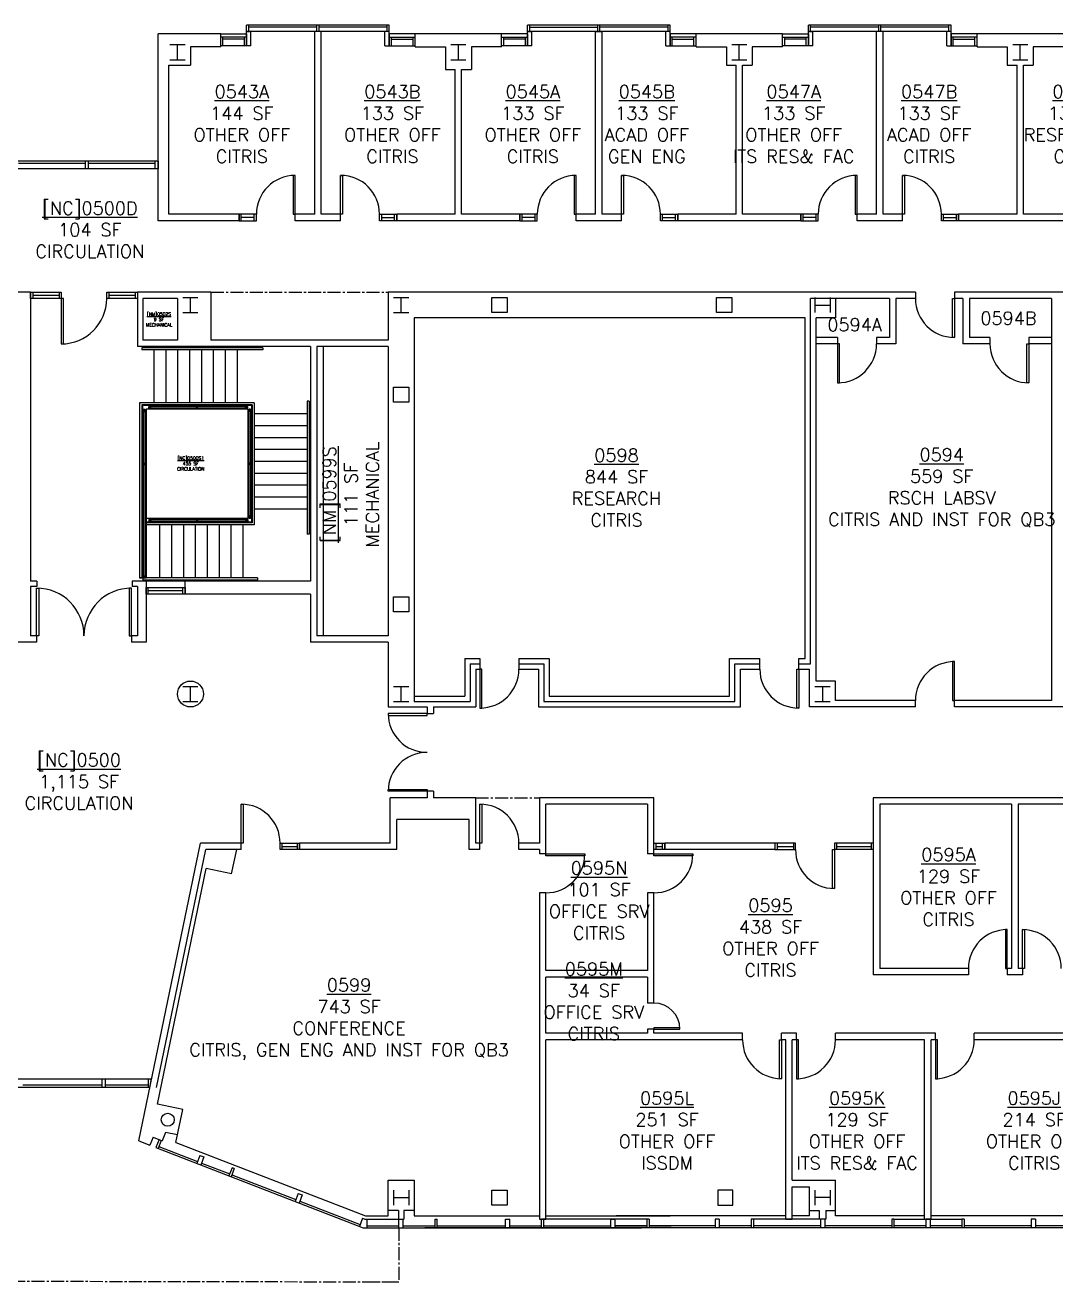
# Model space of a CAD drawing. Header units: inches. Extents: x 694 to 6809, y 464 to 5051.
# Drawn here: x 3271 to 4225, y 2235 to 3398 of the extents above; entities that cross this region are included whole.
import ezdxf

# ---------------------------------------------------------------- set-up
doc = ezdxf.new("R2010")
doc.units = ezdxf.units.IN
doc.header["$LTSCALE"] = 48
doc.header["$MEASUREMENT"] = 0
doc.linetypes.add('CENTER2', pattern=[1.125, 0.75, -0.125, 0.125, -0.125])
for name, color, linetype in [('A-AREA-IDEN-UCSC', 7, 'Continuous'), ('a-clng', 20, 'Continuous'), ('a-cols', 1, 'Continuous'), ('a-door', 3, 'Continuous'), ('a-flor-hral', 4, 'Continuous'), ('a-flor-strs', 9, 'Continuous'), ('a-glaz', 5, 'Continuous'), ('a-wall', 7, 'Continuous')]:
    doc.layers.add(name, color=color, linetype=linetype)
doc.styles.get("Standard").update_dxf_attribs({"font": 'romans.shx'})

msp = doc.modelspace()

# ---------------------------------------------------------------- linework, layer by layer
at = {"layer": 'a-clng', "linetype": 'CENTER2', "ltscale": 0.333333}
for p, q in [((3443.1, 3150.7), (3607.1, 3150.7)), ((3688.1, 2682.7), (3747.1, 2682.7)), ((3617.1, 2284.7), (3617.1, 2234.7)), ((3617.1, 2284.7), (3617.1, 2234.7)), ((3061.1, 2235.7), (3617.1, 2234.7)), ((3587.6, 2234.8), (3617.1, 2234.7))]:
    msp.add_line(p, q, dxfattribs=at)
at = {"layer": 'a-cols'}
for p, q in [((3405.1, 3379.7), (3419.1, 3379.7)), ((3412.1, 3365.7), (3412.1, 3379.7)), ((3665.1, 3379.7), (3679.1, 3379.7)), ((3672.1, 3365.7), (3672.1, 3379.7)), ((3925.1, 3379.7), (3939.1, 3379.7)), ((3932.1, 3365.7), (3932.1, 3379.7)), ((4185.1, 3379.7), (4199.1, 3379.7)), ((4192.1, 3365.7), (4192.1, 3379.7)), ((3405.1, 3365.7), (3419.1, 3365.7)), ((3665.1, 3365.7), (3679.1, 3365.7)), ((3925.1, 3365.7), (3939.1, 3365.7)), ((4185.1, 3365.7), (4199.1, 3365.7)), ((3417.1, 3145.7), (3431.1, 3145.7)), ((3424.1, 3131.7), (3424.1, 3145.7)), ((3612.1, 3145.7), (3626.1, 3145.7)), ((3619.1, 3131.7), (3619.1, 3145.7)), ((3703.1, 3145.7), (3717.1, 3145.7)), ((3703.1, 3131.7), (3703.1, 3145.7)), ((3717.1, 3145.7), (3717.1, 3131.7)), ((3911.1, 3145.7), (3925.1, 3145.7)), ((3911.1, 3131.7), (3911.1, 3145.7)), ((3925.1, 3145.7), (3925.1, 3131.7)), ((4002.1, 3145.7), (4002.1, 3131.7)), ((4016.1, 3145.7), (4016.1, 3131.7)), ((3417.1, 3131.7), (3431.1, 3131.7)), ((3612.1, 3131.7), (3626.1, 3131.7)), ((3717.1, 3131.7), (3703.1, 3131.7)), ((3925.1, 3131.7), (3911.1, 3131.7)), ((4002.1, 3138.7), (4016.1, 3138.7)), ((3612.1, 3062.7), (3626.1, 3062.7)), ((3612.1, 3048.7), (3612.1, 3062.7)), ((3626.1, 3062.7), (3626.1, 3048.7)), ((3626.1, 3048.7), (3612.1, 3048.7)), ((3612.1, 2868.7), (3626.1, 2868.7)), ((3612.1, 2854.7), (3612.1, 2868.7)), ((3626.1, 2868.7), (3626.1, 2854.7)), ((3626.1, 2854.7), (3612.1, 2854.7)), ((3417.1, 2785.7), (3431.1, 2785.7)), ((3424.1, 2771.7), (3424.1, 2785.7)), ((3612.1, 2785.7), (3626.1, 2785.7)), ((3619.1, 2771.7), (3619.1, 2785.7)), ((4002.1, 2785.7), (4016.1, 2785.7)), ((4009.1, 2785.7), (4009.1, 2771.7)), ((3417.1, 2771.7), (3431.1, 2771.7)), ((3612.1, 2771.7), (3626.1, 2771.7)), ((4002.1, 2771.7), (4016.1, 2771.7)), ((3612.1, 2319.7), (3612.1, 2305.7)), ((3626.1, 2319.7), (3626.1, 2305.7)), ((3703.1, 2319.7), (3717.1, 2319.7)), ((3703.1, 2305.7), (3703.1, 2319.7)), ((3717.1, 2319.7), (3717.1, 2305.7)), ((3926.1, 2319.7), (3912.1, 2319.7)), ((3912.1, 2319.7), (3912.1, 2305.7)), ((3926.1, 2305.7), (3926.1, 2319.7)), ((4002.1, 2319.7), (4002.1, 2305.7)), ((4016.1, 2319.7), (4016.1, 2305.7)), ((3612.1, 2312.7), (3626.1, 2312.7)), ((3717.1, 2305.7), (3703.1, 2305.7)), ((3912.1, 2305.7), (3926.1, 2305.7)), ((4016.1, 2312.7), (4002.1, 2312.7))]:
    msp.add_line(p, q, dxfattribs=at)
for centre, radius in [((3424.1, 2778.7), 12), ((3403.1, 2384.7), 6)]:
    msp.add_circle(centre, radius, dxfattribs=at)
at = {"layer": 'a-door'}
for p, q in [((3521.1, 3258.7), (3519.3, 3258.7)), ((3519.3, 3258.7), (3519.3, 3222.7)), ((3521.1, 3222.7), (3521.1, 3258.7)), ((3563.1, 3222.7), (3563.1, 3258.7)), ((3563.1, 3258.7), (3564.9, 3258.7)), ((3564.9, 3258.7), (3564.9, 3222.7)), ((3781.1, 3258.7), (3779.3, 3258.7)), ((3779.3, 3258.7), (3779.3, 3222.7)), ((3781.1, 3222.7), (3781.1, 3258.7)), ((3823.1, 3222.7), (3823.1, 3258.7)), ((3823.1, 3258.7), (3824.9, 3258.7)), ((3824.9, 3258.7), (3824.9, 3222.7)), ((4041.1, 3258.7), (4039.3, 3258.7)), ((4039.3, 3258.7), (4039.3, 3222.7)), ((4041.1, 3222.7), (4041.1, 3258.7)), ((4083.1, 3222.7), (4083.1, 3258.7)), ((4083.1, 3258.7), (4084.9, 3258.7)), ((4084.9, 3258.7), (4084.9, 3222.7)), ((3519.3, 3222.7), (3521.1, 3222.7)), ((3564.9, 3222.7), (3563.1, 3222.7)), ((3779.3, 3222.7), (3781.1, 3222.7)), ((3824.9, 3222.7), (3823.1, 3222.7)), ((4039.3, 3222.7), (4041.1, 3222.7)), ((4084.9, 3222.7), (4083.1, 3222.7)), ((3304.6, 3144.7), (3304.6, 3102.7)), ((3306.7, 3144.7), (3304.6, 3144.7)), ((3306.7, 3102.7), (3306.7, 3144.7)), ((4129.3, 3108.7), (4129.3, 3144.7)), ((4129.3, 3144.7), (4131.1, 3144.7)), ((4131.1, 3144.7), (4131.1, 3108.7)), ((4131.1, 3108.7), (4129.3, 3108.7)), ((3304.6, 3102.7), (3306.7, 3102.7)), ((4023.1, 3102.7), (4023.1, 3066.7)), ((4024.9, 3102.7), (4023.1, 3102.7)), ((4024.9, 3066.7), (4024.9, 3102.7)), ((4198.3, 3066.7), (4198.3, 3102.7)), ((4198.3, 3102.7), (4200.1, 3102.7)), ((4200.1, 3102.7), (4200.1, 3066.7)), ((4023.1, 3066.7), (4024.9, 3066.7)), ((4200.1, 3066.7), (4198.3, 3066.7)), ((3281.6, 2832.7), (3281.6, 2876.7)), ((3281.6, 2876.7), (3283.8, 2876.7)), ((3283.8, 2876.7), (3283.8, 2832.7)), ((3369.6, 2876.7), (3367.4, 2876.7)), ((3367.4, 2876.7), (3367.4, 2832.7)), ((3369.6, 2832.7), (3369.6, 2876.7)), ((3283.8, 2832.7), (3281.6, 2832.7)), ((3367.4, 2832.7), (3369.6, 2832.7)), ((4131.1, 2808.7), (4129.3, 2808.7)), ((4129.3, 2808.7), (4129.3, 2772.7)), ((4131.1, 2772.7), (4131.1, 2808.7)), ((3692.1, 2801.7), (3692.1, 2765.7)), ((3693.9, 2801.7), (3692.1, 2801.7)), ((3693.9, 2765.7), (3693.9, 2801.7)), ((3985.3, 2765.7), (3985.3, 2801.7)), ((3985.3, 2801.7), (3987.1, 2801.7)), ((3987.1, 2801.7), (3987.1, 2765.7)), ((4129.3, 2772.7), (4131.1, 2772.7)), ((3643.1, 2760.7), (3607.1, 2760.7)), ((3607.1, 2760.7), (3607.1, 2758.9)), ((3607.1, 2758.9), (3643.1, 2758.9)), ((3643.1, 2758.9), (3643.1, 2760.7)), ((3692.1, 2765.7), (3693.9, 2765.7)), ((3987.1, 2765.7), (3985.3, 2765.7)), ((3607.1, 2688.7), (3607.1, 2690.5)), ((3607.1, 2690.5), (3643.1, 2690.5)), ((3643.1, 2688.7), (3607.1, 2688.7)), ((3643.1, 2690.5), (3643.1, 2688.7)), ((3471.1, 2640.7), (3471.1, 2676.7)), ((3471.1, 2676.7), (3472.9, 2676.7)), ((3472.9, 2676.7), (3472.9, 2640.7)), ((3692.1, 2640.7), (3692.1, 2676.7)), ((3692.1, 2676.7), (3693.9, 2676.7)), ((3693.9, 2676.7), (3693.9, 2640.7)), ((3472.9, 2640.7), (3471.1, 2640.7)), ((3693.9, 2640.7), (3692.1, 2640.7)), ((3753.1, 2630.7), (3789.1, 2630.7)), ((3753.1, 2628.9), (3753.1, 2630.7)), ((3789.1, 2628.9), (3753.1, 2628.9)), ((3789.1, 2630.7), (3789.1, 2628.9)), ((3853.1, 2630.7), (3889.1, 2630.7)), ((3853.1, 2628.9), (3853.1, 2630.7)), ((3889.1, 2628.9), (3853.1, 2628.9)), ((3889.1, 2630.7), (3889.1, 2628.9)), ((4018.3, 2598.7), (4018.3, 2634.7)), ((4018.3, 2634.7), (4020.1, 2634.7)), ((4020.1, 2634.7), (4020.1, 2598.7)), ((4020.1, 2598.7), (4018.3, 2598.7)), ((4180.1, 2560.7), (4178.3, 2560.7)), ((4178.3, 2560.7), (4178.3, 2524.7)), ((4180.1, 2524.7), (4180.1, 2560.7)), ((4194.1, 2524.7), (4194.1, 2560.7)), ((4194.1, 2560.7), (4195.9, 2560.7)), ((4195.9, 2560.7), (4195.9, 2524.7)), ((4178.3, 2524.7), (4180.1, 2524.7)), ((4195.9, 2524.7), (4194.1, 2524.7)), ((3877.1, 2469.9), (3853.1, 2469.9)), ((3853.1, 2469.9), (3853.1, 2468.7)), ((3853.1, 2468.7), (3877.1, 2468.7)), ((3877.1, 2468.7), (3877.1, 2469.9)), ((3969.3, 2422.7), (3969.3, 2458.7)), ((3969.3, 2458.7), (3971.1, 2458.7)), ((3971.1, 2458.7), (3971.1, 2422.7)), ((3985.1, 2458.7), (3985.1, 2422.7)), ((3986.9, 2458.7), (3985.1, 2458.7)), ((3986.9, 2422.7), (3986.9, 2458.7)), ((4113.6, 2458.7), (4113.6, 2422.7)), ((4115.4, 2458.7), (4113.6, 2458.7)), ((4115.4, 2422.7), (4115.4, 2458.7)), ((3971.1, 2422.7), (3969.3, 2422.7)), ((3985.1, 2422.7), (3986.9, 2422.7)), ((4113.6, 2422.7), (4115.4, 2422.7))]:
    msp.add_line(p, q, dxfattribs=at)
for centre, radius, start, end in [((3521.1, 3222.7), 36, 90, 180), ((3563.1, 3222.7), 36, 0, 90), ((3781.1, 3222.7), 36, 90, 180), ((3823.1, 3222.7), 36, 0, 90), ((4041.1, 3222.7), 36, 90, 180), ((4083.1, 3222.7), 36, 0, 90), ((3304.6, 3144.7), 42, 270, 0), ((4131.1, 3144.7), 36, 180, 270), ((4023.1, 3102.7), 36, 270, 0), ((4200.1, 3102.7), 36, 180, 270), ((3281.6, 2832.7), 44, 0, 90), ((3369.6, 2832.7), 44, 90, 180), ((4131.1, 2772.7), 36, 90, 180), ((3692.1, 2801.7), 36, 270, 0), ((3987.1, 2801.7), 36, 180, 270), ((3643.1, 2760.7), 36, 180, 270), ((3643.1, 2688.7), 36, 90, 180), ((3471.1, 2640.7), 36, 0, 90), ((3692.1, 2640.7), 36, 0, 90), ((3753.1, 2630.7), 36, 270, 0), ((3853.1, 2630.7), 36, 270, 0), ((4020.1, 2634.7), 36, 180, 270), ((4180.1, 2524.7), 36, 90, 180), ((4194.1, 2524.7), 36, 0, 90), ((3853.1, 2468.7), 24, 0, 90), ((3971.1, 2458.7), 36, 180, 270), ((3985.1, 2458.7), 36, 270, 0), ((4113.6, 2458.7), 36, 270, 0)]:
    msp.add_arc(centre, radius, start, end, dxfattribs=at)
at = {"layer": 'a-flor-hral', "ltscale": 0.4}
for p, q in [((3491.1, 3099.2), (3379.1, 3099.2)), ((3379.1, 3099.2), (3379.1, 3097.2)), ((3491.1, 3097.2), (3379.1, 3097.2)), ((3491.1, 3099.2), (3491.1, 3097.2)), ((3483.1, 3048.2), (3377.1, 3048.2)), ((3534.1, 3049.7), (3532.1, 3049.7)), ((3481.1, 3046.2), (3379.1, 3046.2)), ((3380.1, 3040.2), (3380.1, 3041.2)), ((3382.1, 3042.2), (3382.1, 3041.2)), ((3382.1, 3041.2), (3382.1, 3042.2)), ((3382.1, 2992.2), (3382.1, 3040.2)), ((3382.6, 3041.2), (3382.6, 3040.2)), ((3477.6, 3041.2), (3477.6, 3040.2)), ((3478.1, 3042.2), (3478.1, 3041.2)), ((3478.1, 3041.2), (3478.1, 3042.2)), ((3478.1, 2992.2), (3478.1, 3040.2)), ((3480.1, 3040.2), (3480.1, 3041.2)), ((3382.1, 2888.2), (3382.1, 2991.2)), ((3478.1, 2943.2), (3478.1, 2991.2)), ((3477.6, 2942.2), (3477.6, 2943.2)), ((3480.1, 2943.2), (3480.1, 2942.2)), ((3478.1, 2941.2), (3478.1, 2942.2)), ((3380.1, 2888.2), (3380.1, 2887.2)), ((3382.1, 2886.2), (3382.1, 2887.2)), ((3382.6, 2887.2), (3382.6, 2888.2))]:
    msp.add_line(p, q, dxfattribs=at)
at = {"layer": 'a-flor-hral'}
for p, q in [((3377.1, 3048.2), (3377.1, 2886.2)), ((3483.1, 3048.2), (3483.1, 2935.2)), ((3532.1, 3049.7), (3532.1, 2926.7)), ((3534.1, 3049.7), (3534.1, 2926.7)), ((3379.1, 3046.2), (3379.1, 2886.2)), ((3380.1, 3041.2), (3382.6, 3041.2)), ((3380.1, 3040.2), (3382.6, 3040.2)), ((3380.6, 3042.2), (3380.6, 3041.2)), ((3380.6, 3042.2), (3382.1, 3042.2)), ((3380.6, 3041.2), (3380.6, 3042.2)), ((3380.6, 2992.2), (3380.6, 3040.2)), ((3385.6, 3043.2), (3385.6, 3044.7)), ((3386.6, 3044.7), (3385.6, 3044.7)), ((3386.6, 3043.2), (3385.6, 3043.2)), ((3386.6, 3042.7), (3386.6, 3045.2)), ((3387.6, 3045.2), (3386.6, 3045.2)), ((3387.6, 3042.7), (3386.6, 3042.7)), ((3387.6, 3042.7), (3387.6, 3045.2)), ((3429.6, 3044.7), (3387.6, 3044.7)), ((3429.6, 3043.2), (3387.6, 3043.2)), ((3429.6, 3042.7), (3429.6, 3045.2)), ((3430.6, 3045.2), (3429.6, 3045.2)), ((3430.6, 3042.7), (3429.6, 3042.7)), ((3430.6, 3042.7), (3430.6, 3045.2)), ((3475.1, 3044.7), (3430.6, 3044.7)), ((3475.1, 3043.2), (3430.6, 3043.2)), ((3475.1, 3042.7), (3475.1, 3045.2)), ((3476.1, 3045.2), (3475.1, 3045.2)), ((3476.1, 3042.7), (3475.1, 3042.7)), ((3476.1, 3042.7), (3476.1, 3045.2)), ((3476.1, 3042.7), (3476.1, 3045.2)), ((3477.1, 3044.7), (3476.1, 3044.7)), ((3477.1, 3043.2), (3476.1, 3043.2)), ((3477.1, 3043.2), (3477.1, 3044.7)), ((3480.1, 3041.2), (3477.6, 3041.2)), ((3480.1, 3040.2), (3477.6, 3040.2)), ((3479.6, 3042.2), (3478.1, 3042.2)), ((3479.6, 3042.2), (3479.6, 3041.2)), ((3479.6, 3041.2), (3479.6, 3042.2)), ((3479.6, 2992.2), (3479.6, 3040.2)), ((3481.1, 3046.2), (3481.1, 2937.2)), ((3380.1, 2992.2), (3382.6, 2992.2)), ((3380.1, 2992.2), (3380.1, 2991.2)), ((3380.1, 2991.2), (3382.6, 2991.2)), ((3380.6, 2888.2), (3380.6, 2991.2)), ((3382.6, 2992.2), (3382.6, 2991.2)), ((3480.1, 2992.2), (3477.6, 2992.2)), ((3477.6, 2992.2), (3477.6, 2991.2)), ((3480.1, 2991.2), (3477.6, 2991.2)), ((3479.6, 2943.2), (3479.6, 2991.2)), ((3480.1, 2992.2), (3480.1, 2991.2)), ((3480.1, 2943.2), (3477.6, 2943.2)), ((3481.1, 2937.2), (3383.1, 2937.2)), ((3383.1, 2935.2), (3383.1, 2937.2)), ((3483.1, 2935.2), (3383.1, 2935.2)), ((3385.6, 2940.2), (3385.6, 2938.7)), ((3386.6, 2940.2), (3385.6, 2940.2)), ((3386.6, 2938.7), (3385.6, 2938.7)), ((3386.6, 2940.7), (3386.6, 2938.2)), ((3387.6, 2940.7), (3386.6, 2940.7)), ((3387.6, 2938.2), (3386.6, 2938.2)), ((3387.6, 2940.7), (3387.6, 2938.2)), ((3429.6, 2940.2), (3387.6, 2940.2)), ((3429.6, 2938.7), (3387.6, 2938.7)), ((3429.6, 2940.7), (3429.6, 2938.2)), ((3430.6, 2940.7), (3429.6, 2940.7)), ((3430.6, 2938.2), (3429.6, 2938.2)), ((3430.6, 2940.7), (3430.6, 2938.2)), ((3475.1, 2940.2), (3430.6, 2940.2)), ((3475.1, 2938.7), (3430.6, 2938.7)), ((3475.1, 2940.7), (3475.1, 2938.2)), ((3476.1, 2940.7), (3475.1, 2940.7)), ((3476.1, 2938.2), (3475.1, 2938.2)), ((3476.1, 2940.7), (3476.1, 2938.2)), ((3476.1, 2940.7), (3476.1, 2938.2)), ((3477.1, 2940.2), (3476.1, 2940.2)), ((3477.1, 2938.7), (3476.1, 2938.7)), ((3477.1, 2940.2), (3477.1, 2938.7)), ((3480.1, 2942.2), (3477.6, 2942.2)), ((3479.6, 2941.2), (3478.1, 2941.2)), ((3479.6, 2941.2), (3479.6, 2942.2)), ((3534.1, 2926.7), (3532.1, 2926.7)), ((3379.1, 2886.2), (3377.1, 2886.2)), ((3380.1, 2888.2), (3382.6, 2888.2)), ((3380.1, 2887.2), (3382.6, 2887.2)), ((3380.1, 2886.2), (3380.1, 2884.2)), ((3486.1, 2886.2), (3380.1, 2886.2)), ((3380.6, 2886.2), (3380.6, 2887.2)), ((3380.6, 2886.2), (3382.1, 2886.2)), ((3486.1, 2886.2), (3486.1, 2884.2)), ((3486.1, 2884.2), (3380.1, 2884.2))]:
    msp.add_line(p, q, dxfattribs=at)
at = {"layer": 'a-flor-strs', "ltscale": 0.4}
for p, q in [((3390.6, 3048.2), (3390.6, 3097.2)), ((3401.6, 3048.2), (3401.6, 3097.2)), ((3412.6, 3048.2), (3412.6, 3097.2)), ((3423.6, 3048.2), (3423.6, 3097.2)), ((3434.6, 3048.2), (3434.6, 3097.2)), ((3445.6, 3048.2), (3445.6, 3097.2)), ((3456.6, 3048.2), (3456.6, 3097.2)), ((3467.6, 3048.2), (3467.6, 3097.2)), ((3483.1, 3038.2), (3532.1, 3038.2)), ((3483.1, 3027.2), (3532.1, 3027.2)), ((3483.1, 3016.2), (3532.1, 3016.2)), ((3483.1, 3005.2), (3532.1, 3005.2)), ((3395.6, 2935.2), (3395.6, 2886.2)), ((3406.6, 2935.2), (3406.6, 2886.2)), ((3417.6, 2935.2), (3417.6, 2886.2)), ((3428.6, 2935.2), (3428.6, 2886.2)), ((3439.6, 2935.2), (3439.6, 2886.2)), ((3450.6, 2935.2), (3450.6, 2886.2)), ((3461.6, 2935.2), (3461.6, 2886.2)), ((3472.6, 2935.2), (3472.6, 2886.2))]:
    msp.add_line(p, q, dxfattribs=at)
at = {"layer": 'a-flor-strs'}
for p, q in [((3483.1, 2994.2), (3532.1, 2994.2)), ((3483.1, 2983.2), (3532.1, 2983.2)), ((3483.1, 2972.2), (3532.1, 2972.2)), ((3483.1, 2961.2), (3532.1, 2961.2)), ((3483.1, 2950.2), (3532.1, 2950.2))]:
    msp.add_line(p, q, dxfattribs=at)
at = {"layer": 'a-glaz'}
for p, q in [((3608.1, 3397.7), (3476.1, 3397.7)), ((3476.1, 3391.7), (3476.1, 3397.7)), ((3478.1, 3391.7), (3478.1, 3397.7)), ((3541.1, 3391.7), (3541.1, 3397.7)), ((3543.1, 3391.7), (3543.1, 3397.7)), ((3606.1, 3391.7), (3606.1, 3397.7)), ((3608.1, 3391.7), (3608.1, 3397.7)), ((3868.1, 3397.7), (3736.1, 3397.7)), ((3736.1, 3391.7), (3736.1, 3397.7)), ((3738.1, 3391.7), (3738.1, 3397.7)), ((3801.1, 3391.7), (3801.1, 3397.7)), ((3803.1, 3391.7), (3803.1, 3397.7)), ((3866.1, 3391.7), (3866.1, 3397.7)), ((3868.1, 3391.7), (3868.1, 3397.7)), ((4128.1, 3397.7), (3996.1, 3397.7)), ((3996.1, 3391.7), (3996.1, 3397.7)), ((3998.1, 3391.7), (3998.1, 3397.7)), ((4061.1, 3391.7), (4061.1, 3397.7)), ((4063.1, 3391.7), (4063.1, 3397.7)), ((4126.1, 3391.7), (4126.1, 3397.7)), ((4128.1, 3391.7), (4128.1, 3397.7)), ((3452.1, 3389.7), (3476.1, 3389.7)), ((3452.1, 3378.7), (3452.1, 3389.7)), ((3476.1, 3386.7), (3452.1, 3386.7)), ((3454.1, 3378.7), (3454.1, 3386.7)), ((3474.1, 3384.7), (3454.1, 3384.7)), ((3474.1, 3378.7), (3474.1, 3386.7)), ((3608.1, 3391.7), (3476.1, 3391.7)), ((3476.1, 3389.7), (3476.1, 3378.7)), ((3541.1, 3395.7), (3478.1, 3395.7)), ((3606.1, 3395.7), (3543.1, 3395.7)), ((3632.1, 3389.7), (3608.1, 3389.7)), ((3608.1, 3389.7), (3608.1, 3378.7)), ((3608.1, 3386.7), (3632.1, 3386.7)), ((3610.1, 3378.7), (3610.1, 3386.7)), ((3610.1, 3384.7), (3630.1, 3384.7)), ((3630.1, 3378.7), (3630.1, 3386.7)), ((3632.1, 3378.7), (3632.1, 3389.7)), ((3712.1, 3378.7), (3712.1, 3389.7)), ((3736.1, 3389.7), (3712.1, 3389.7)), ((3712.1, 3386.7), (3736.1, 3386.7)), ((3714.1, 3378.7), (3714.1, 3386.7)), ((3734.1, 3384.7), (3714.1, 3384.7)), ((3734.1, 3378.7), (3734.1, 3386.7)), ((3868.1, 3391.7), (3736.1, 3391.7)), ((3736.1, 3389.7), (3736.1, 3378.7)), ((3738.1, 3395.7), (3801.1, 3395.7)), ((3866.1, 3395.7), (3803.1, 3395.7)), ((3892.1, 3389.7), (3868.1, 3389.7)), ((3868.1, 3389.7), (3868.1, 3378.7)), ((3892.1, 3386.7), (3868.1, 3386.7)), ((3870.1, 3378.7), (3870.1, 3386.7)), ((3870.1, 3384.7), (3890.1, 3384.7)), ((3890.1, 3378.7), (3890.1, 3386.7)), ((3892.1, 3378.7), (3892.1, 3389.7)), ((3972.1, 3389.7), (3996.1, 3389.7)), ((3972.1, 3378.7), (3972.1, 3389.7)), ((3972.1, 3386.7), (3996.1, 3386.7)), ((3974.1, 3378.7), (3974.1, 3386.7)), ((3994.1, 3384.7), (3974.1, 3384.7)), ((3994.1, 3378.7), (3994.1, 3386.7)), ((4128.1, 3391.7), (3996.1, 3391.7)), ((3996.1, 3389.7), (3996.1, 3378.7)), ((4061.1, 3395.7), (3998.1, 3395.7)), ((4126.1, 3395.7), (4063.1, 3395.7)), ((4152.1, 3389.7), (4128.1, 3389.7)), ((4128.1, 3389.7), (4128.1, 3378.7)), ((4152.1, 3386.7), (4128.1, 3386.7)), ((4130.1, 3378.7), (4130.1, 3386.7)), ((4130.1, 3384.7), (4150.1, 3384.7)), ((4150.1, 3378.7), (4150.1, 3386.7)), ((4152.1, 3378.7), (4152.1, 3389.7)), ((3476.1, 3378.7), (3452.1, 3378.7)), ((3608.1, 3378.7), (3632.1, 3378.7)), ((3736.1, 3378.7), (3712.1, 3378.7)), ((3868.1, 3378.7), (3892.1, 3378.7)), ((3996.1, 3378.7), (3972.1, 3378.7)), ((4128.1, 3378.7), (4152.1, 3378.7)), ((3394.1, 3271.7), (3262.1, 3271.7)), ((3326.6, 3269.7), (3265.1, 3269.7)), ((3326.6, 3271.7), (3326.6, 3264.7)), ((3329.6, 3271.7), (3329.6, 3264.7)), ((3391.1, 3269.7), (3329.6, 3269.7)), ((3391.1, 3271.7), (3391.1, 3264.7)), ((3394.1, 3271.7), (3394.1, 3264.7)), ((3394.1, 3264.7), (3262.1, 3264.7)), ((3485.1, 3222.7), (3469.1, 3222.7)), ((3469.1, 3222.7), (3469.1, 3216.7)), ((3471.1, 3216.7), (3471.1, 3222.7)), ((3483.1, 3216.7), (3483.1, 3222.7)), ((3485.1, 3216.7), (3485.1, 3222.7)), ((3599.1, 3222.7), (3615.1, 3222.7)), ((3599.1, 3216.7), (3599.1, 3222.7)), ((3601.1, 3216.7), (3601.1, 3222.7)), ((3613.1, 3216.7), (3613.1, 3222.7)), ((3615.1, 3222.7), (3615.1, 3216.7)), ((3745.1, 3222.7), (3729.1, 3222.7)), ((3729.1, 3222.7), (3729.1, 3216.7)), ((3731.1, 3216.7), (3731.1, 3222.7)), ((3743.1, 3216.7), (3743.1, 3222.7)), ((3745.1, 3216.7), (3745.1, 3222.7)), ((3859.1, 3222.7), (3875.1, 3222.7)), ((3859.1, 3216.7), (3859.1, 3222.7)), ((3861.1, 3216.7), (3861.1, 3222.7)), ((3873.1, 3216.7), (3873.1, 3222.7)), ((3875.1, 3222.7), (3875.1, 3216.7)), ((4005.1, 3222.7), (3989.1, 3222.7)), ((3989.1, 3222.7), (3989.1, 3216.7)), ((3991.1, 3216.7), (3991.1, 3222.7)), ((4003.1, 3216.7), (4003.1, 3222.7)), ((4005.1, 3216.7), (4005.1, 3222.7)), ((4119.1, 3222.7), (4135.1, 3222.7)), ((4119.1, 3216.7), (4119.1, 3222.7)), ((4121.1, 3216.7), (4121.1, 3222.7)), ((4133.1, 3216.7), (4133.1, 3222.7)), ((4135.1, 3222.7), (4135.1, 3216.7)), ((3469.1, 3216.7), (3485.1, 3216.7)), ((3483.1, 3219.7), (3471.1, 3219.7)), ((3615.1, 3216.7), (3599.1, 3216.7)), ((3601.1, 3219.7), (3613.1, 3219.7)), ((3729.1, 3216.7), (3745.1, 3216.7)), ((3743.1, 3219.7), (3731.1, 3219.7)), ((3875.1, 3216.7), (3859.1, 3216.7)), ((3861.1, 3219.7), (3873.1, 3219.7)), ((3989.1, 3216.7), (4005.1, 3216.7)), ((4003.1, 3219.7), (3991.1, 3219.7)), ((4135.1, 3216.7), (4119.1, 3216.7)), ((4121.1, 3219.7), (4133.1, 3219.7)), ((3276.1, 3150.7), (3304.6, 3150.7)), ((3276.1, 3144.7), (3276.1, 3150.7)), ((3304.6, 3144.7), (3276.1, 3144.7)), ((3278.1, 3150.7), (3278.1, 3144.7)), ((3278.1, 3147.7), (3302.6, 3147.7)), ((3302.6, 3150.7), (3302.6, 3144.7)), ((3304.6, 3150.7), (3304.6, 3144.7)), ((3346.6, 3150.7), (3375.1, 3150.7)), ((3346.6, 3144.7), (3346.6, 3150.7)), ((3375.1, 3144.7), (3346.6, 3144.7)), ((3348.6, 3150.7), (3348.6, 3144.7)), ((3348.6, 3147.7), (3373.1, 3147.7)), ((3373.1, 3150.7), (3373.1, 3144.7)), ((3375.1, 3150.7), (3375.1, 3144.7)), ((3419.1, 2883.2), (3383.1, 2883.2)), ((3383.1, 2883.2), (3383.1, 2877.2)), ((3383.1, 2877.2), (3419.1, 2877.2)), ((3383.1, 2877.2), (3419.1, 2877.2)), ((3383.1, 2871.2), (3383.1, 2877.2)), ((3385.1, 2871.2), (3385.1, 2877.2)), ((3417.1, 2874.2), (3385.1, 2874.2)), ((3417.1, 2871.2), (3417.1, 2877.2)), ((3419.1, 2877.2), (3419.1, 2883.2)), ((3419.1, 2877.2), (3419.1, 2871.2)), ((3419.1, 2871.2), (3383.1, 2871.2)), ((3507.1, 2640.7), (3525.1, 2640.7)), ((3507.1, 2634.7), (3507.1, 2640.7)), ((3509.1, 2634.7), (3509.1, 2640.7)), ((3523.1, 2634.7), (3523.1, 2640.7)), ((3525.1, 2640.7), (3525.1, 2634.7)), ((3853.1, 2634.7), (3853.1, 2640.7)), ((3853.1, 2640.7), (3863.1, 2640.7)), ((3855.1, 2634.7), (3855.1, 2640.7)), ((3861.1, 2634.7), (3861.1, 2640.7)), ((3863.1, 2640.7), (3863.1, 2634.7)), ((3984.1, 2640.7), (3965.1, 2640.7)), ((3965.1, 2640.7), (3965.1, 2634.7)), ((3967.1, 2640.7), (3967.1, 2634.7)), ((3982.1, 2640.7), (3982.1, 2634.7)), ((3984.1, 2634.7), (3984.1, 2640.7)), ((4056.1, 2640.7), (4020.1, 2640.7)), ((4020.1, 2640.7), (4020.1, 2634.7)), ((4022.1, 2640.7), (4022.1, 2634.7)), ((4054.1, 2640.7), (4054.1, 2634.7)), ((4056.1, 2640.7), (4056.1, 2634.7)), ((3525.1, 2634.7), (3507.1, 2634.7)), ((3509.1, 2637.7), (3523.1, 2637.7)), ((3863.1, 2634.7), (3853.1, 2634.7)), ((3855.1, 2637.7), (3861.1, 2637.7)), ((3965.1, 2634.7), (3984.1, 2634.7)), ((3967.1, 2637.7), (3982.1, 2637.7)), ((4056.1, 2634.7), (4020.1, 2634.7)), ((4022.1, 2637.7), (4054.1, 2637.7)), ((3198.1, 2422.7), (3388.2, 2422.7)), ((3342.1, 2422.7), (3342.1, 2414.7)), ((3345.1, 2422.7), (3345.1, 2414.7)), ((3385.1, 2422.7), (3385.1, 2414.7)), ((3386.5, 2414.7), (3388.2, 2422.7)), ((3386.5, 2414.7), (3198.1, 2414.7)), ((3342.1, 2416.7), (3269.1, 2416.7)), ((3385.1, 2416.7), (3345.1, 2416.7)), ((3395.1, 2366.3), (3392.2, 2358.9)), ((3397, 2365.6), (3394.1, 2358.2)), ((3395.1, 2366.3), (3397, 2365.6)), ((3392.2, 2358.9), (3583.9, 2284.7)), ((3394.8, 2360), (3430.7, 2346.1)), ((3432.9, 2351.7), (3430, 2344.3)), ((3432.9, 2351.7), (3436.6, 2350.3)), ((3436.6, 2350.3), (3433.7, 2342.8)), ((3434.4, 2344.7), (3460.6, 2334.6)), ((3462.7, 2340.2), (3459.8, 2332.7)), ((3464.6, 2339.5), (3461.7, 2332)), ((3464.6, 2339.5), (3462.7, 2340.2)), ((3462.4, 2333.9), (3521.6, 2311)), ((3523.8, 2316.5), (3520.9, 2309.1)), ((3523.8, 2316.5), (3527.5, 2315.1)), ((3527.5, 2315.1), (3524.7, 2307.6)), ((3525.4, 2309.5), (3581.3, 2287.9)), ((3583.5, 2293.5), (3580.6, 2286)), ((3583.5, 2293.5), (3585.4, 2292.7)), ((3585.4, 2292.7), (3587.6, 2292.7)), ((3587.6, 2292.7), (3617.1, 2292.7)), ((3587.6, 2284.7), (3587.6, 2292.7)), ((3587.6, 2292.7), (3617.1, 2292.7)), ((3617.1, 2284.7), (3617.1, 2292.7)), ((3617.1, 2292.7), (3621.1, 2292.7)), ((3621.1, 2284.7), (3621.1, 2292.7)), ((3650.6, 2292.7), (3652.6, 2292.7)), ((3650.6, 2284.7), (3650.6, 2292.7)), ((3652.6, 2284.7), (3652.6, 2292.7)), ((3715.6, 2284.7), (3715.6, 2292.7)), ((3715.6, 2292.7), (3719.6, 2292.7)), ((3719.6, 2284.7), (3719.6, 2292.7)), ((3848.6, 2292.7), (3749.1, 2292.7)), ((3749.1, 2284.7), (3749.1, 2292.7)), ((3749.1, 2292.7), (3751.1, 2292.7)), ((3751.1, 2284.7), (3751.1, 2292.7)), ((3813.1, 2284.7), (3813.1, 2292.7)), ((3813.1, 2292.7), (3817.6, 2292.7)), ((3817.1, 2284.7), (3817.1, 2292.7)), ((3846.6, 2292.7), (3846.6, 2284.7)), ((3848.6, 2292.7), (3848.6, 2284.7)), ((3909.6, 2292.7), (3909.6, 2284.7)), ((3913.6, 2292.7), (3909.6, 2292.7)), ((3913.6, 2292.7), (3913.6, 2284.7)), ((3943.1, 2292.7), (3943.1, 2284.7)), ((4011.1, 2292.7), (3943.1, 2292.7)), ((3945.1, 2292.7), (3945.1, 2284.7)), ((4007.1, 2292.7), (4007.1, 2284.7)), ((4011.1, 2292.7), (4011.1, 2284.7)), ((4073.1, 2292.7), (4073.1, 2284.7)), ((4075.1, 2292.7), (4073.1, 2292.7)), ((4075.1, 2292.7), (4075.1, 2284.7)), ((4075.1, 2292.7), (4138.1, 2292.7)), ((4104.6, 2292.7), (4104.6, 2284.7)), ((4108.6, 2292.7), (4104.6, 2292.7)), ((4108.6, 2292.7), (4108.6, 2284.7)), ((4138.1, 2292.7), (4138.1, 2284.7)), ((4140.1, 2292.7), (4138.1, 2292.7)), ((4140.1, 2292.7), (4140.1, 2284.7)), ((4202.1, 2292.7), (4202.1, 2284.7)), ((4206.1, 2292.7), (4202.1, 2292.7)), ((4206.1, 2292.7), (4206.1, 2284.7)), ((3583.9, 2284.7), (3841.6, 2284.7)), ((3587.6, 2286.7), (3617.1, 2286.7)), ((3587.6, 2286.7), (3617.1, 2286.7)), ((3621.1, 2286.7), (3650.6, 2286.7)), ((5987.1, 2284.7), (3641, 2284.7)), ((3652.6, 2286.7), (3715.6, 2286.7)), ((3719.6, 2286.7), (3749.1, 2286.7)), ((3751.1, 2286.7), (3813.1, 2286.7)), ((3846.6, 2286.7), (3817.1, 2286.7)), ((3817.6, 2286.7), (3846.6, 2286.7)), ((3909.6, 2286.7), (3848.6, 2286.7)), ((3848.6, 2286.7), (3869.1, 2286.7)), ((3943.1, 2286.7), (3913.6, 2286.7)), ((4007.1, 2286.7), (3945.1, 2286.7)), ((4073.1, 2286.7), (4011.1, 2286.7)), ((4104.6, 2286.7), (4075.1, 2286.7)), ((4138.1, 2286.7), (4108.6, 2286.7)), ((4202.1, 2286.7), (4140.1, 2286.7)), ((4235.6, 2286.7), (4206.1, 2286.7))]:
    msp.add_line(p, q, dxfattribs=at)
at = {"layer": 'a-wall'}
for p, q in [((3452.1, 3389.7), (3394.1, 3389.7)), ((3394.1, 3216.7), (3394.1, 3389.7)), ((3452.1, 3377.7), (3452.1, 3389.7)), ((3476.1, 3378.7), (3476.1, 3391.7)), ((3476.1, 3391.7), (3480.1, 3391.7)), ((3480.1, 3378.7), (3480.1, 3391.7)), ((3545.1, 3391.7), (3539.1, 3391.7)), ((3539.1, 3222.7), (3539.1, 3391.7)), ((3545.1, 3222.7), (3545.1, 3391.7)), ((3604.1, 3378.7), (3604.1, 3391.7)), ((3608.1, 3391.7), (3604.1, 3391.7)), ((3608.1, 3378.7), (3608.1, 3391.7)), ((3712.1, 3389.7), (3632.1, 3389.7)), ((3632.1, 3377.7), (3632.1, 3389.7)), ((3712.1, 3377.7), (3712.1, 3389.7)), ((3736.1, 3378.7), (3736.1, 3391.7)), ((3736.1, 3391.7), (3740.1, 3391.7)), ((3740.1, 3378.7), (3740.1, 3391.7)), ((3799.1, 3222.7), (3799.1, 3391.7)), ((3799.1, 3391.7), (3805.1, 3391.7)), ((3805.1, 3222.7), (3805.1, 3391.7)), ((3864.1, 3378.7), (3864.1, 3391.7)), ((3868.1, 3391.7), (3864.1, 3391.7)), ((3868.1, 3378.7), (3868.1, 3391.7)), ((3892.1, 3377.7), (3892.1, 3389.7)), ((3972.1, 3389.7), (3892.1, 3389.7)), ((3972.1, 3377.7), (3972.1, 3389.7)), ((3996.1, 3378.7), (3996.1, 3391.7)), ((3996.1, 3391.7), (4000.1, 3391.7)), ((4000.1, 3378.7), (4000.1, 3391.7)), ((4059.1, 3222.7), (4059.1, 3391.7)), ((4065.1, 3391.7), (4059.1, 3391.7)), ((4065.1, 3222.7), (4065.1, 3391.7)), ((4124.1, 3378.7), (4124.1, 3391.7)), ((4128.1, 3391.7), (4124.1, 3391.7)), ((4128.1, 3378.7), (4128.1, 3391.7)), ((4152.1, 3377.7), (4152.1, 3389.7)), ((4232.1, 3389.7), (4152.1, 3389.7)), ((3452.1, 3377.7), (3424.1, 3377.7)), ((3424.1, 3377.7), (3424.1, 3360.7)), ((3480.1, 3378.7), (3476.1, 3378.7)), ((3604.1, 3378.7), (3608.1, 3378.7)), ((3632.1, 3377.7), (3660.1, 3377.7)), ((3660.1, 3377.7), (3660.1, 3356.7)), ((3712.1, 3377.7), (3684.1, 3377.7)), ((3684.1, 3377.7), (3684.1, 3356.7)), ((3740.1, 3378.7), (3736.1, 3378.7)), ((3864.1, 3378.7), (3868.1, 3378.7)), ((3892.1, 3377.7), (3920.1, 3377.7)), ((3920.1, 3377.7), (3920.1, 3360.7)), ((3944.1, 3377.7), (3944.1, 3360.7)), ((3972.1, 3377.7), (3944.1, 3377.7)), ((4000.1, 3378.7), (3996.1, 3378.7)), ((4124.1, 3378.7), (4128.1, 3378.7)), ((4152.1, 3377.7), (4180.1, 3377.7)), ((4180.1, 3377.7), (4180.1, 3360.7)), ((4204.1, 3377.7), (4204.1, 3360.7)), ((4232.1, 3377.7), (4204.1, 3377.7)), ((3404.1, 3222.7), (3404.1, 3360.7)), ((3404.1, 3360.7), (3424.1, 3360.7)), ((3660.1, 3356.7), (3669.1, 3356.7)), ((3669.1, 3222.7), (3669.1, 3356.7)), ((3675.1, 3222.7), (3675.1, 3356.7)), ((3675.1, 3356.7), (3684.1, 3356.7)), ((3920.1, 3360.7), (3929.1, 3360.7)), ((3929.1, 3222.7), (3929.1, 3360.7)), ((3935.1, 3222.7), (3935.1, 3360.7)), ((3935.1, 3360.7), (3944.1, 3360.7)), ((4180.1, 3360.7), (4189.1, 3360.7)), ((4189.1, 3222.7), (4189.1, 3360.7)), ((4195.1, 3222.7), (4195.1, 3360.7)), ((4195.1, 3360.7), (4204.1, 3360.7)), ((3469.1, 3222.7), (3404.1, 3222.7)), ((3469.1, 3216.7), (3469.1, 3222.7)), ((3539.1, 3222.7), (3521.1, 3222.7)), ((3521.1, 3216.7), (3521.1, 3222.7)), ((3563.1, 3222.7), (3545.1, 3222.7)), ((3563.1, 3216.7), (3563.1, 3222.7)), ((3669.1, 3222.7), (3615.1, 3222.7)), ((3615.1, 3216.7), (3615.1, 3222.7)), ((3729.1, 3222.7), (3675.1, 3222.7)), ((3729.1, 3216.7), (3729.1, 3222.7)), ((3799.1, 3222.7), (3781.1, 3222.7)), ((3781.1, 3216.7), (3781.1, 3222.7)), ((3823.1, 3222.7), (3805.1, 3222.7)), ((3823.1, 3216.7), (3823.1, 3222.7)), ((3875.1, 3216.7), (3875.1, 3222.7)), ((3929.1, 3222.7), (3875.1, 3222.7)), ((3989.1, 3222.7), (3935.1, 3222.7)), ((3989.1, 3216.7), (3989.1, 3222.7)), ((4041.1, 3216.7), (4041.1, 3222.7)), ((4059.1, 3222.7), (4041.1, 3222.7)), ((4083.1, 3222.7), (4065.1, 3222.7)), ((4083.1, 3216.7), (4083.1, 3222.7)), ((4135.1, 3216.7), (4135.1, 3222.7)), ((4189.1, 3222.7), (4135.1, 3222.7)), ((4249.1, 3222.7), (4195.1, 3222.7)), ((3469.1, 3216.7), (3394.1, 3216.7)), ((3563.1, 3216.7), (3521.1, 3216.7)), ((3729.1, 3216.7), (3615.1, 3216.7)), ((3823.1, 3216.7), (3781.1, 3216.7)), ((3989.1, 3216.7), (3875.1, 3216.7)), ((4083.1, 3216.7), (4041.1, 3216.7)), ((4249.1, 3216.7), (4135.1, 3216.7)), ((3276.1, 3150.7), (2918.1, 3150.7)), ((3276.1, 3150.7), (3276.1, 2883.2)), ((3443.1, 3150.7), (3375.1, 3150.7)), ((3375.1, 3150.7), (3375.1, 3100.2)), ((3412.1, 3144.7), (3380.1, 3144.7)), ((3380.1, 3144.7), (3380.1, 3106.2)), ((3412.1, 3144.7), (3412.1, 3106.2)), ((3443.1, 3150.7), (3443.1, 3106.2)), ((4095.1, 3150.7), (3607.1, 3150.7)), ((3607.1, 3150.7), (3607.1, 3106.2)), ((3998.1, 2806.7), (3998.1, 3144.7)), ((4071.1, 3144.7), (3998.1, 3144.7)), ((4021.1, 3144.7), (4021.1, 3126.7)), ((4071.1, 3144.7), (4071.1, 3108.7)), ((4095.1, 3144.7), (4077.1, 3144.7)), ((4077.1, 3144.7), (4077.1, 3102.7)), ((4095.1, 3150.7), (4095.1, 3144.7)), ((4131.1, 3150.7), (4131.1, 3144.7)), ((4287.6, 3150.7), (4131.1, 3150.7)), ((4139.1, 3144.7), (4131.1, 3144.7)), ((4139.1, 3144.7), (4139.1, 3102.7)), ((4221.1, 3144.7), (4145.1, 3144.7)), ((4145.1, 3144.7), (4145.1, 3108.7)), ((4221.1, 3144.7), (4221.1, 2772.7)), ((3993.1, 3126.7), (3631.1, 3126.7)), ((3631.1, 3126.7), (3631.1, 2771.7)), ((3993.1, 2811.7), (3993.1, 3126.7)), ((4021.1, 3126.7), (4003.1, 3126.7)), ((4003.1, 2790.7), (4003.1, 3126.7)), ((3412.1, 3106.2), (3380.1, 3106.2)), ((3607.1, 3106.2), (3443.1, 3106.2)), ((4023.1, 3108.7), (4003.1, 3108.7)), ((4023.1, 3108.7), (4023.1, 3102.7)), ((4071.1, 3108.7), (4059.1, 3108.7)), ((4059.1, 3108.7), (4059.1, 3102.7)), ((4164.1, 3108.7), (4145.1, 3108.7)), ((4164.1, 3108.7), (4164.1, 3102.7)), ((4221.1, 3108.7), (4200.1, 3108.7)), ((4200.1, 3108.7), (4200.1, 3102.7)), ((3535.1, 3100.2), (3375.1, 3100.2)), ((3535.1, 3100.2), (3535.1, 2883.2)), ((3607.1, 3100.2), (3541.1, 3100.2)), ((3541.1, 3100.2), (3541.1, 2832.7)), ((3607.1, 3100.2), (3607.1, 2832.7)), ((4023.1, 3102.7), (4003.1, 3102.7)), ((4077.1, 3102.7), (4059.1, 3102.7)), ((4164.1, 3102.7), (4139.1, 3102.7)), ((4221.1, 3102.7), (4200.1, 3102.7)), ((3379.6, 3045.7), (3379.6, 2886.2)), ((3477.1, 3042.2), (3477.1, 2941.2)), ((3480.6, 3045.7), (3480.6, 2937.7)), ((3477.1, 2941.2), (3383.1, 2941.2)), ((3480.6, 2937.7), (3383.1, 2937.7)), ((3377.1, 2886.2), (3383.1, 2886.2)), ((3282.1, 2883.2), (3276.1, 2883.2)), ((3276.1, 2878.2), (3276.1, 2832.7)), ((3282.1, 2878.2), (3276.1, 2878.2)), ((3282.1, 2883.2), (3282.1, 2878.2)), ((3370.1, 2883.2), (3370.1, 2878.2)), ((3383.1, 2883.2), (3370.1, 2883.2)), ((3375.1, 2878.2), (3370.1, 2878.2)), ((3375.1, 2878.2), (3375.1, 2832.7)), ((3383.1, 2883.2), (3383.1, 2826.7)), ((3535.1, 2883.2), (3419.1, 2883.2)), ((3419.1, 2871.2), (3419.1, 2883.2)), ((3535.1, 2871.2), (3419.1, 2871.2)), ((3535.1, 2871.2), (3535.1, 2826.7)), ((3281.6, 2826.7), (3234.1, 2826.7)), ((3281.6, 2832.7), (3276.1, 2832.7)), ((3281.6, 2832.7), (3281.6, 2826.7)), ((3375.1, 2832.7), (3369.6, 2832.7)), ((3369.6, 2832.7), (3369.6, 2826.7)), ((3383.1, 2826.7), (3369.6, 2826.7)), ((3607.1, 2826.7), (3607.1, 2766.7)), ((3678.1, 2811.7), (3678.1, 2776.7)), ((3678.1, 2811.7), (3692.1, 2811.7)), ((3683.1, 2806.7), (3683.1, 2771.7)), ((3683.1, 2806.7), (3692.1, 2806.7)), ((3692.1, 2811.7), (3692.1, 2801.7)), ((3728.1, 2811.7), (3728.1, 2801.7)), ((3728.1, 2811.7), (3756.1, 2811.7)), ((3728.1, 2806.7), (3751.1, 2806.7)), ((3751.1, 2806.7), (3751.1, 2771.7)), ((3756.1, 2811.7), (3756.1, 2776.7)), ((3923.1, 2811.7), (3951.1, 2811.7)), ((3923.1, 2776.7), (3923.1, 2811.7)), ((3928.1, 2806.7), (3951.1, 2806.7)), ((3928.1, 2771.7), (3928.1, 2806.7)), ((3951.1, 2801.7), (3951.1, 2811.7)), ((3987.1, 2811.7), (3993.1, 2811.7)), ((3987.1, 2801.7), (3987.1, 2811.7)), ((3987.1, 2806.7), (3998.1, 2806.7)), ((3688.1, 2801.7), (3688.1, 2766.7)), ((3688.1, 2801.7), (3692.1, 2801.7)), ((3728.1, 2801.7), (3746.1, 2801.7)), ((3746.1, 2801.7), (3746.1, 2766.7)), ((3933.1, 2801.7), (3951.1, 2801.7)), ((3933.1, 2766.7), (3933.1, 2801.7)), ((3987.1, 2801.7), (3997.1, 2801.7)), ((3997.1, 2766.7), (3997.1, 2801.7)), ((4021.1, 2790.7), (4003.1, 2790.7)), ((4021.1, 2772.7), (4021.1, 2790.7)), ((3631.1, 2776.7), (3678.1, 2776.7)), ((3631.1, 2771.7), (3683.1, 2771.7)), ((3751.1, 2771.7), (3928.1, 2771.7)), ((3756.1, 2776.7), (3923.1, 2776.7)), ((4095.1, 2772.7), (4021.1, 2772.7)), ((4095.1, 2766.7), (4095.1, 2772.7)), ((4221.1, 2772.7), (4131.1, 2772.7)), ((4131.1, 2766.7), (4131.1, 2772.7)), ((3607.1, 2766.7), (3643.1, 2766.7)), ((3643.1, 2766.7), (3643.1, 2760.7)), ((3643.1, 2760.7), (3649.1, 2760.7)), ((3649.1, 2766.7), (3649.1, 2760.7)), ((3649.1, 2766.7), (3688.1, 2766.7)), ((3746.1, 2766.7), (3933.1, 2766.7)), ((4095.1, 2766.7), (3997.1, 2766.7)), ((4287.1, 2766.7), (4131.1, 2766.7)), ((3649.1, 2688.7), (3643.1, 2688.7)), ((3643.1, 2688.7), (3643.1, 2682.7)), ((3649.1, 2688.7), (3649.1, 2682.7)), ((3609.1, 2640.7), (3609.1, 2682.7)), ((3643.1, 2682.7), (3609.1, 2682.7)), ((3688.1, 2682.7), (3649.1, 2682.7)), ((3688.1, 2640.7), (3688.1, 2682.7)), ((3853.1, 2682.7), (3747.1, 2682.7)), ((3747.1, 2682.7), (3747.1, 2640.7)), ((3847.1, 2676.7), (3753.1, 2676.7)), ((3753.1, 2630.7), (3753.1, 2676.7)), ((3847.1, 2676.7), (3847.1, 2630.7)), ((3853.1, 2630.7), (3853.1, 2682.7)), ((4843.6, 2682.7), (4056.1, 2682.7)), ((4056.1, 2682.7), (4056.1, 2518.7)), ((4062.1, 2676.7), (4062.1, 2524.7)), ((4184.1, 2676.7), (4062.1, 2676.7)), ((4184.1, 2676.7), (4184.1, 2524.7)), ((4190.1, 2676.7), (4190.1, 2524.7)), ((4375.1, 2676.7), (4190.1, 2676.7)), ((3615.1, 2634.7), (3615.1, 2662.7)), ((3682.1, 2662.7), (3615.1, 2662.7)), ((3682.1, 2634.7), (3682.1, 2662.7)), ((3376.2, 2365.1), (3433.4, 2640.7)), ((3471.1, 2640.7), (3433.4, 2640.7)), ((3471.1, 2634.7), (3471.1, 2640.7)), ((3609.1, 2640.7), (3525.1, 2640.7)), ((3525.1, 2634.7), (3525.1, 2640.7)), ((3692.1, 2640.7), (3688.1, 2640.7)), ((3692.1, 2634.7), (3692.1, 2640.7)), ((3692.1, 2634.7), (3692.1, 2640.7)), ((3747.1, 2640.7), (3728.1, 2640.7)), ((3728.1, 2634.7), (3728.1, 2640.7)), ((3965.1, 2640.7), (3863.1, 2640.7)), ((3863.1, 2634.7), (3863.1, 2640.7)), ((3965.1, 2640.7), (3965.1, 2634.7)), ((3392.6, 2414.7), (3438.3, 2634.7)), ((3466.9, 2634.7), (3438.3, 2634.7)), ((3462.2, 2612.2), (3466.9, 2634.7)), ((3471.1, 2634.7), (3466.9, 2634.7)), ((3615.1, 2634.7), (3525.1, 2634.7)), ((3692.1, 2634.7), (3682.1, 2634.7)), ((3747.1, 2634.7), (3728.1, 2634.7)), ((3747.1, 2634.7), (3747.1, 2630.7)), ((3753.1, 2630.7), (3747.1, 2630.7)), ((3853.1, 2630.7), (3847.1, 2630.7)), ((3965.1, 2634.7), (3863.1, 2634.7)), ((3393.5, 2399.1), (3438.7, 2617.1)), ((3462.2, 2612.2), (3438.7, 2617.1)), ((3753.1, 2594.7), (3747.1, 2594.7)), ((3747.1, 2594.7), (3747.1, 2292.7)), ((3753.1, 2522.7), (3753.1, 2594.7)), ((3853.1, 2594.7), (3847.1, 2594.7)), ((3847.1, 2594.7), (3847.1, 2522.7)), ((3853.1, 2492.7), (3853.1, 2594.7)), ((4144.1, 2524.7), (4062.1, 2524.7)), ((4144.1, 2524.7), (4144.1, 2518.7)), ((4180.1, 2524.7), (4180.1, 2518.7)), ((4184.1, 2524.7), (4180.1, 2524.7)), ((4194.1, 2524.7), (4190.1, 2524.7)), ((4194.1, 2524.7), (4194.1, 2518.7)), ((3847.1, 2522.7), (3753.1, 2522.7)), ((3847.1, 2516.7), (3753.1, 2516.7)), ((3753.1, 2464.7), (3753.1, 2516.7)), ((3847.1, 2516.7), (3847.1, 2492.7)), ((4144.1, 2518.7), (4056.1, 2518.7)), ((4194.1, 2518.7), (4180.1, 2518.7)), ((3853.1, 2492.7), (3847.1, 2492.7)), ((3853.1, 2468.7), (3847.1, 2468.7)), ((3847.1, 2468.7), (3847.1, 2464.7)), ((3853.1, 2464.7), (3853.1, 2468.7)), ((3847.1, 2464.7), (3753.1, 2464.7)), ((3753.1, 2292.7), (3753.1, 2458.7)), ((3935.1, 2458.7), (3753.1, 2458.7)), ((3935.1, 2464.7), (3853.1, 2464.7)), ((3935.1, 2458.7), (3935.1, 2464.7)), ((3985.1, 2464.7), (3971.1, 2464.7)), ((3971.1, 2458.7), (3971.1, 2464.7)), ((3975.1, 2458.7), (3971.1, 2458.7)), ((3975.1, 2292.7), (3975.1, 2458.7)), ((3981.1, 2328.7), (3981.1, 2458.7)), ((3985.1, 2458.7), (3981.1, 2458.7)), ((3985.1, 2458.7), (3985.1, 2464.7)), ((4113.6, 2464.7), (4021.1, 2464.7)), ((4021.1, 2458.7), (4021.1, 2464.7)), ((4103.6, 2458.7), (4021.1, 2458.7)), ((4103.6, 2292.7), (4103.6, 2458.7)), ((4109.6, 2292.7), (4109.6, 2458.7)), ((4113.6, 2458.7), (4109.6, 2458.7)), ((4113.6, 2458.7), (4113.6, 2464.7)), ((4308.6, 2464.7), (4149.6, 2464.7)), ((4149.6, 2458.7), (4149.6, 2464.7)), ((4298.6, 2458.7), (4149.6, 2458.7)), ((3417, 2394.2), (3393.5, 2399.1)), ((3410.6, 2363.6), (3417, 2394.2)), ((3400.9, 2373), (3397.9, 2365.3)), ((3412.1, 2370.7), (3400.9, 2373)), ((3376.2, 2365.1), (3386.6, 2361.1)), ((3389.5, 2368.5), (3386.6, 2361.1)), ((3389.5, 2368.5), (3397.9, 2365.3)), ((3410.6, 2363.6), (3586, 2295.7)), ((3607.1, 2295.7), (3607.1, 2328.7)), ((3607.1, 2328.7), (3631.1, 2328.7)), ((3631.1, 2328.7), (3631.1, 2295.7)), ((3981.1, 2328.7), (4021.1, 2328.7)), ((4021.1, 2295.7), (4021.1, 2328.7)), ((3981.1, 2292.7), (3981.1, 2322.7)), ((3981.1, 2322.7), (3997.1, 2322.7)), ((3997.1, 2295.7), (3997.1, 2322.7)), ((3586, 2295.7), (3607.1, 2295.7)), ((3587.6, 2295.7), (3607.1, 2295.7)), ((3616.6, 2300.7), (3607.1, 2300.7)), ((3616.6, 2300.7), (3616.6, 2292.7)), ((3616.6, 2292.7), (3621.6, 2292.7)), ((3621.6, 2300.7), (3621.6, 2292.7)), ((3631.1, 2300.7), (3621.6, 2300.7)), ((3631.1, 2295.7), (3747.1, 2295.7)), ((3747.1, 2292.7), (3753.1, 2292.7)), ((3753.1, 2295.7), (3868.1, 2295.7)), ((3975.1, 2295.7), (3818.1, 2295.7)), ((3975.1, 2292.7), (3981.1, 2292.7)), ((3997.1, 2295.7), (3981.1, 2295.7)), ((3997.1, 2300.7), (4006.1, 2300.7)), ((4006.1, 2300.7), (4006.1, 2292.7)), ((4012.1, 2292.7), (4006.1, 2292.7)), ((4012.1, 2300.7), (4021.1, 2300.7)), ((4012.1, 2300.7), (4012.1, 2292.7)), ((4103.6, 2295.7), (4021.1, 2295.7)), ((4103.6, 2292.7), (4109.6, 2292.7)), ((4298.6, 2295.7), (4109.6, 2295.7))]:
    msp.add_line(p, q, dxfattribs=at)
at = {"layer": 'a-wall', "ltscale": 0.333333}
for p, q in [((3547.1, 3100.2), (3547.1, 2832.7)), ((3607.1, 2826.7), (3535.1, 2826.7)), ((3607.1, 2832.7), (3541.1, 2832.7))]:
    msp.add_line(p, q, dxfattribs=at)
at = {"layer": 'a-wall', "ltscale": 0.4}
for p, q in [((3480.6, 3045.7), (3379.6, 3045.7)), ((3383.1, 3042.2), (3383.1, 2886.2)), ((3477.1, 3042.2), (3383.1, 3042.2))]:
    msp.add_line(p, q, dxfattribs=at)

# ---------------------------------------------------------------- texts
at = {"layer": 'A-AREA-IDEN-UCSC', "attachment_point": 5}
for s, insert, char_height in [('\\L0543A\\l\\P144 SF\\POTHER OFF\\PCITRIS', (3471.7, 3306.2), 12), ('\\L0543B\\l\\P133 SF\\POTHER OFF\\PCITRIS', (3611, 3306.2), 12), ('\\L0545A\\l\\P133 SF\\POTHER OFF\\PCITRIS', (3741, 3306.2), 12), ('\\L0545B\\l\\P133 SF\\PACAD OFF\\PGEN ENG', (3846.5, 3306.2), 12), ('\\L0547A\\l\\P133 SF\\POTHER OFF\\PITS RES& FAC', (3982.4, 3306.2), 12), ('\\L0547B\\l\\P133 SF\\PACAD OFF\\PCITRIS', (4107.8, 3306.2), 12), ('\\L0549A\\l\\P133 SF\\PRESRCH OFC\\PCITRIS', (4247, 3306.2), 12), ('\\L[NC]0500D\\l\\P104 SF\\PCIRCULATION', (3331, 3208.3), 12), ('\\L[NM]0502S\\l\\P9 SF\\PMECHANICAL', (3395, 3125.3), 3), ('0594B', (4181.2, 3126.5), 12), ('0594A', (4038.8, 3120.4), 12), ('\\L0598\\l\\P844 SF\\PRESEARCH\\PCITRIS', (3818.4, 2969.7), 12), ('\\L0594\\l\\P559 SF\\PRSCH LABSV\\PCITRIS AND INST FOR QB3', (4119.4, 2969.7), 12), ('\\L[NC]0500S1\\l\\P455 SF\\PCIRCULATION', (3424.4, 2992), 3), ('\\L[NC]0500\\l\\P1,115 SF\\PCIRCULATION', (3321, 2697.7), 12), ('\\L0595A\\l\\P129 SF\\POTHER OFF\\PCITRIS', (4125.7, 2600.1), 12), ('\\L0595N\\l\\P101 SF\\POFFICE SRV\\PCITRIS', (3802.3, 2587.6), 12), ('\\L0595\\l\\P438 SF\\POTHER OFF\\PCITRIS', (3961, 2553.2), 12), ('\\L0595M\\l\\P34 SF\\POFFICE SRV\\PCITRIS', (3797.4, 2494.3), 12), ('\\L0599\\l\\P743 SF\\PCONFERENCE\\PCITRIS, GEN ENG AND INST FOR QB3', (3570.9, 2477.6), 12), ('\\L0595L\\l\\P251 SF\\POTHER OFF\\PISSDM', (3865.2, 2374.7), 12), ('\\L0595K\\l\\P129 SF\\POTHER OFF\\PITS RES& FAC', (4041.1, 2374.7), 12), ('\\L0595J\\l\\P214 SF\\POTHER OFF\\PCITRIS', (4205, 2374.7), 12)]:
    msp.add_mtext(s, dxfattribs=dict(at, insert=insert, char_height=char_height))
at = {"layer": 'A-AREA-IDEN-UCSC', "insert": (3572.6, 2963.4), "char_height": 12, "attachment_point": 5, "rotation": 90}
msp.add_mtext('\\L[NM]0599S\\l\\P111 SF\\PMECHANICAL', dxfattribs=at)

doc.saveas('drawing.dxf')
